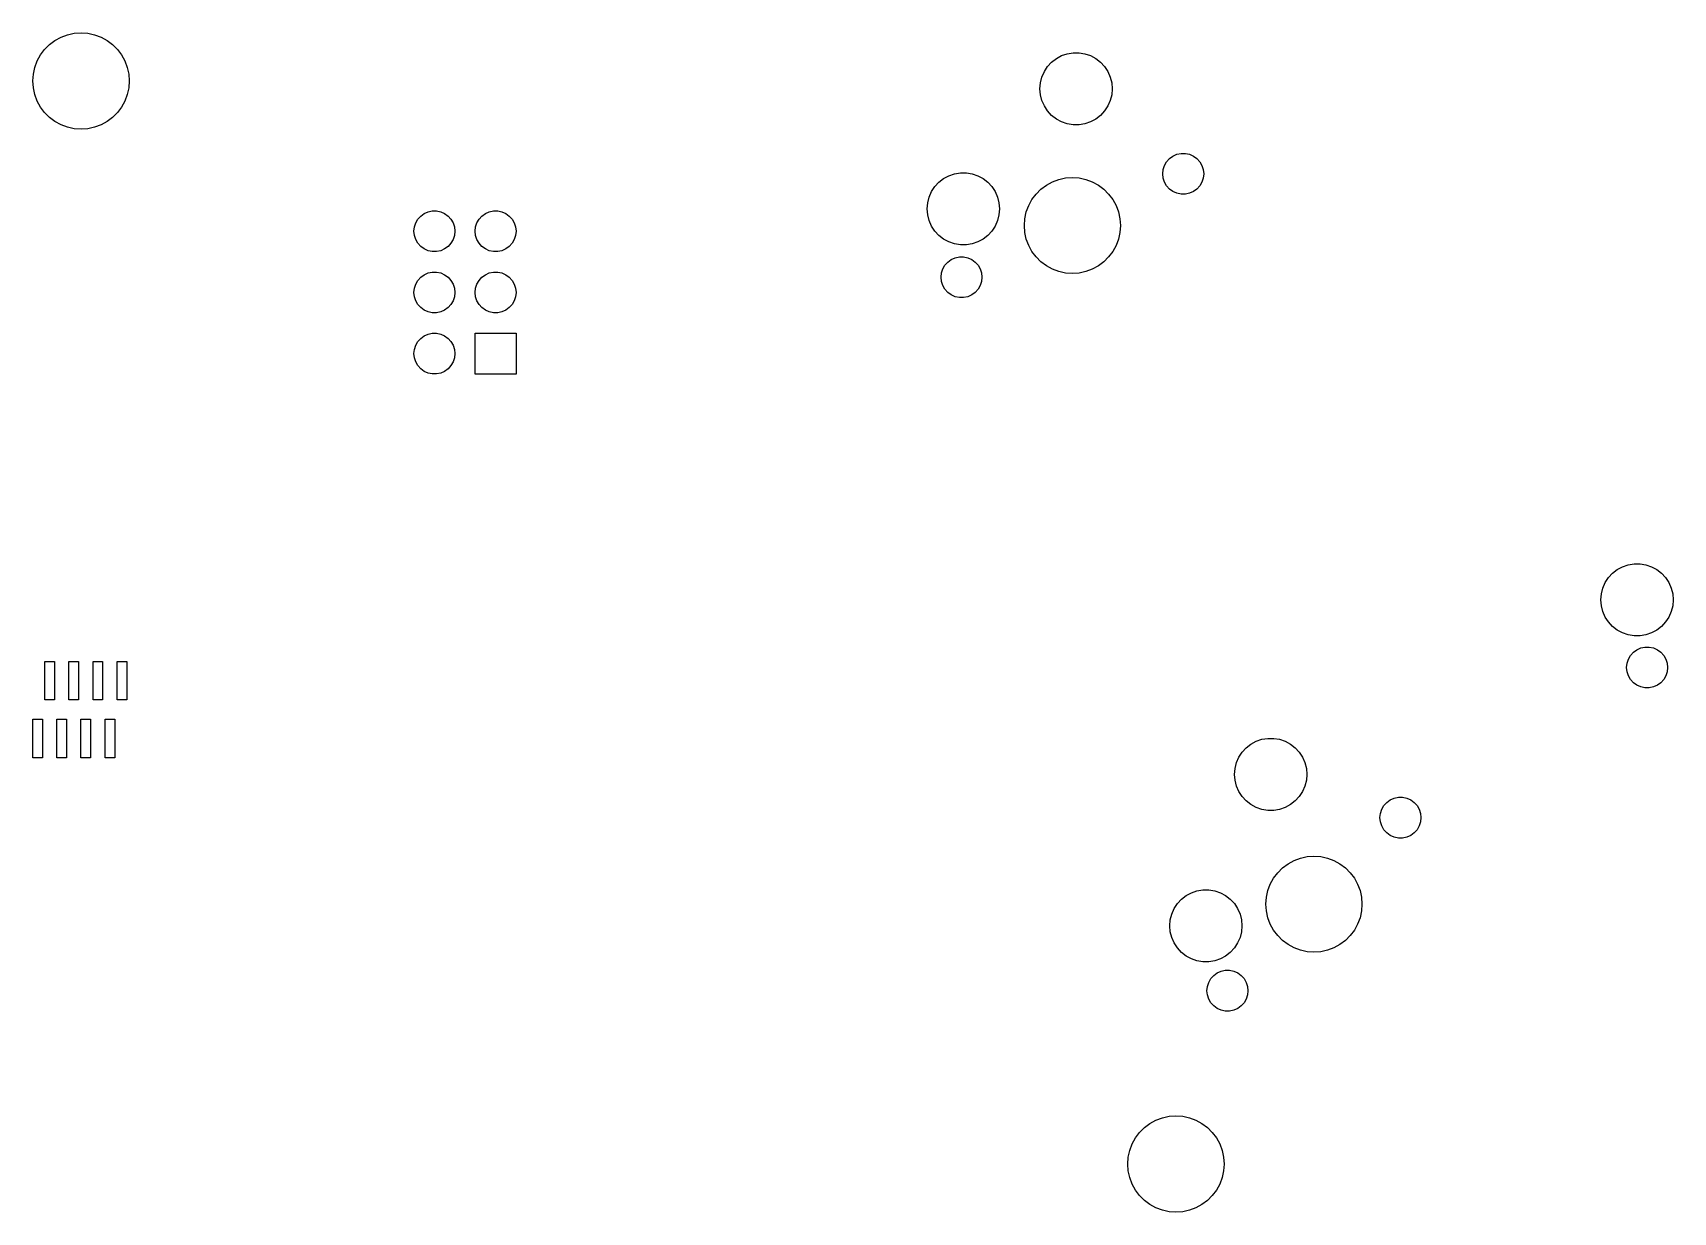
# Model space of a CAD drawing. Extents: x 22 to 262, y -159 to -46.
# Drawn here: x 140.2 to 208.4, y -159.2 to -110.3 of the extents above; entities that cross this region are included whole.
import ezdxf

# ---------------------------------------------------------------- set-up
doc = ezdxf.new("R2010")
doc.units = 0
doc.layers.add('BLACK', color=7, linetype='CONTINUOUS')

msp = doc.modelspace()

# ---------------------------------------------------------------- linework, layer by layer
at = {"layer": 'BLACK', "linetype": 'CONTINUOUS'}
for p, q in [((141.409, -110.449), (141.677, -110.349)), ((141.677, -110.349), (141.955, -110.288)), ((141.955, -110.288), (142.24, -110.268)), ((142.24, -110.268), (142.525, -110.288)), ((142.525, -110.288), (142.803, -110.349)), ((142.803, -110.349), (143.071, -110.449)), ((140.557, -111.187), (140.729, -110.958)), ((140.729, -110.958), (140.93, -110.757)), ((140.93, -110.757), (141.159, -110.585)), ((141.159, -110.585), (141.409, -110.449)), ((143.071, -110.449), (143.321, -110.585)), ((143.321, -110.585), (143.55, -110.757)), ((143.55, -110.757), (143.751, -110.958)), ((143.751, -110.958), (143.923, -111.187)), ((140.26, -111.983), (140.321, -111.705)), ((140.321, -111.705), (140.421, -111.437)), ((140.421, -111.437), (140.557, -111.187)), ((143.923, -111.187), (144.059, -111.437)), ((144.059, -111.437), (144.159, -111.705)), ((144.159, -111.705), (144.22, -111.983)), ((182.242, -111.876), (182.377, -111.669)), ((182.377, -111.669), (182.545, -111.486)), ((182.545, -111.486), (182.74, -111.334)), ((182.74, -111.334), (182.958, -111.216)), ((182.958, -111.216), (183.193, -111.136)), ((183.193, -111.136), (183.437, -111.095)), ((183.437, -111.095), (183.685, -111.095)), ((183.685, -111.095), (183.929, -111.136)), ((183.929, -111.136), (184.163, -111.216)), ((184.163, -111.216), (184.381, -111.334)), ((184.381, -111.334), (184.577, -111.486)), ((184.577, -111.486), (184.745, -111.669)), ((184.745, -111.669), (184.88, -111.876)), ((140.24, -112.268), (140.26, -111.983)), ((140.26, -112.553), (140.24, -112.268)), ((144.22, -111.983), (144.24, -112.268)), ((144.24, -112.268), (144.22, -112.553)), ((182.061, -112.59), (182.081, -112.343)), ((182.081, -112.343), (182.142, -112.103)), ((182.142, -112.103), (182.242, -111.876)), ((184.88, -111.876), (184.98, -112.103)), ((184.98, -112.103), (185.04, -112.343)), ((185.04, -112.343), (185.061, -112.59)), ((140.321, -112.831), (140.26, -112.553)), ((140.421, -113.099), (140.321, -112.831)), ((144.159, -112.831), (144.059, -113.099)), ((144.22, -112.553), (144.159, -112.831)), ((182.081, -112.837), (182.061, -112.59)), ((182.142, -113.077), (182.081, -112.837)), ((185.04, -112.837), (184.98, -113.077)), ((185.061, -112.59), (185.04, -112.837)), ((140.557, -113.349), (140.421, -113.099)), ((140.729, -113.578), (140.557, -113.349)), ((140.93, -113.779), (140.729, -113.578)), ((143.751, -113.578), (143.55, -113.779)), ((143.923, -113.349), (143.751, -113.578)), ((144.059, -113.099), (143.923, -113.349)), ((182.242, -113.304), (182.142, -113.077)), ((182.377, -113.511), (182.242, -113.304)), ((182.545, -113.694), (182.377, -113.511)), ((182.74, -113.846), (182.545, -113.694)), ((184.577, -113.694), (184.381, -113.846)), ((184.745, -113.511), (184.577, -113.694)), ((184.88, -113.304), (184.745, -113.511)), ((184.98, -113.077), (184.88, -113.304)), ((141.159, -113.951), (140.93, -113.779)), ((141.409, -114.087), (141.159, -113.951)), ((141.677, -114.187), (141.409, -114.087)), ((141.955, -114.248), (141.677, -114.187)), ((142.24, -114.268), (141.955, -114.248)), ((142.525, -114.248), (142.24, -114.268)), ((142.803, -114.187), (142.525, -114.248)), ((143.071, -114.087), (142.803, -114.187)), ((143.321, -113.951), (143.071, -114.087)), ((143.55, -113.779), (143.321, -113.951)), ((182.958, -113.964), (182.74, -113.846)), ((183.193, -114.044), (182.958, -113.964)), ((183.437, -114.085), (183.193, -114.044)), ((183.685, -114.085), (183.437, -114.085)), ((183.929, -114.044), (183.685, -114.085)), ((184.163, -113.964), (183.929, -114.044)), ((184.381, -113.846), (184.163, -113.964)), ((187.178, -115.944), (187.232, -115.775)), ((187.232, -115.775), (187.321, -115.62)), ((187.321, -115.62), (187.44, -115.488)), ((187.44, -115.488), (187.584, -115.384)), ((187.584, -115.384), (187.747, -115.311)), ((187.747, -115.311), (187.921, -115.274)), ((187.921, -115.274), (188.099, -115.274)), ((188.099, -115.274), (188.273, -115.311)), ((188.273, -115.311), (188.435, -115.384)), ((188.435, -115.384), (188.579, -115.488)), ((188.579, -115.488), (188.698, -115.62)), ((188.698, -115.62), (188.787, -115.775)), ((188.787, -115.775), (188.842, -115.944)), ((177.696, -116.654), (177.863, -116.472)), ((177.863, -116.472), (178.059, -116.32)), ((178.059, -116.32), (178.277, -116.202)), ((178.277, -116.202), (178.511, -116.122)), ((178.511, -116.122), (178.755, -116.081)), ((178.755, -116.081), (179.003, -116.081)), ((179.003, -116.081), (179.248, -116.122)), ((179.248, -116.122), (179.482, -116.202)), ((179.482, -116.202), (179.7, -116.32)), ((179.7, -116.32), (179.895, -116.472)), ((179.895, -116.472), (180.063, -116.654)), ((182.328, -116.59), (182.577, -116.454)), ((182.577, -116.454), (182.844, -116.354)), ((182.844, -116.354), (183.122, -116.294)), ((183.122, -116.294), (183.406, -116.274)), ((183.406, -116.274), (183.69, -116.294)), ((183.69, -116.294), (183.968, -116.354)), ((183.968, -116.354), (184.234, -116.454)), ((184.234, -116.454), (184.484, -116.59)), ((187.159, -116.121), (187.178, -115.944)), ((187.178, -116.298), (187.159, -116.121)), ((187.232, -116.467), (187.178, -116.298)), ((187.321, -116.621), (187.232, -116.467)), ((188.787, -116.467), (188.698, -116.621)), ((188.842, -116.298), (188.787, -116.467)), ((188.842, -115.944), (188.861, -116.121)), ((188.861, -116.121), (188.842, -116.298)), ((177.4, -117.329), (177.461, -117.089)), ((177.461, -117.089), (177.56, -116.862)), ((177.56, -116.862), (177.696, -116.654)), ((180.063, -116.654), (180.199, -116.862)), ((180.199, -116.862), (180.298, -117.089)), ((180.298, -117.089), (180.359, -117.329)), ((181.728, -117.19), (181.899, -116.962)), ((181.899, -116.962), (182.1, -116.761)), ((182.1, -116.761), (182.328, -116.59)), ((184.484, -116.59), (184.712, -116.761)), ((184.712, -116.761), (184.913, -116.962)), ((184.913, -116.962), (185.083, -117.19)), ((187.44, -116.753), (187.321, -116.621)), ((187.584, -116.858), (187.44, -116.753)), ((187.747, -116.93), (187.584, -116.858)), ((187.921, -116.967), (187.747, -116.93)), ((188.099, -116.967), (187.921, -116.967)), ((188.273, -116.93), (188.099, -116.967)), ((188.435, -116.858), (188.273, -116.93)), ((188.579, -116.753), (188.435, -116.858)), ((188.698, -116.621), (188.579, -116.753)), ((156.346, -117.873), (156.49, -117.769)), ((156.49, -117.769), (156.652, -117.697)), ((156.652, -117.697), (156.826, -117.66)), ((156.826, -117.66), (157.004, -117.66)), ((157.004, -117.66), (157.178, -117.697)), ((157.178, -117.697), (157.34, -117.769)), ((157.34, -117.769), (157.484, -117.873)), ((158.886, -117.873), (159.03, -117.769)), ((159.03, -117.769), (159.192, -117.697)), ((159.192, -117.697), (159.366, -117.66)), ((159.366, -117.66), (159.544, -117.66)), ((159.544, -117.66), (159.718, -117.697)), ((159.718, -117.697), (159.88, -117.769)), ((159.88, -117.769), (160.024, -117.873)), ((177.379, -117.576), (177.4, -117.329)), ((177.4, -117.823), (177.379, -117.576)), ((177.461, -118.063), (177.4, -117.823)), ((180.359, -117.823), (180.298, -118.063)), ((180.359, -117.329), (180.379, -117.576)), ((180.379, -117.576), (180.359, -117.823)), ((181.432, -117.984), (181.493, -117.706)), ((181.493, -117.706), (181.592, -117.439)), ((181.592, -117.439), (181.728, -117.19)), ((185.083, -117.19), (185.22, -117.439)), ((185.22, -117.439), (185.319, -117.706)), ((185.319, -117.706), (185.379, -117.984)), ((156.065, -118.505), (156.084, -118.328)), ((156.084, -118.682), (156.065, -118.505)), ((156.084, -118.328), (156.138, -118.159)), ((156.138, -118.159), (156.227, -118.005)), ((156.227, -118.005), (156.346, -117.873)), ((157.484, -117.873), (157.603, -118.005)), ((157.603, -118.005), (157.692, -118.159)), ((157.692, -118.159), (157.746, -118.328)), ((157.746, -118.328), (157.765, -118.505)), ((157.765, -118.505), (157.746, -118.682)), ((158.605, -118.505), (158.624, -118.328)), ((158.624, -118.682), (158.605, -118.505)), ((158.624, -118.328), (158.678, -118.159)), ((158.678, -118.159), (158.767, -118.005)), ((158.767, -118.005), (158.886, -117.873)), ((160.024, -117.873), (160.143, -118.005)), ((160.143, -118.005), (160.232, -118.159)), ((160.232, -118.159), (160.286, -118.328)), ((160.286, -118.328), (160.305, -118.505)), ((160.305, -118.505), (160.286, -118.682)), ((177.56, -118.29), (177.461, -118.063)), ((177.696, -118.497), (177.56, -118.29)), ((177.863, -118.679), (177.696, -118.497)), ((180.063, -118.497), (179.895, -118.679)), ((180.199, -118.29), (180.063, -118.497)), ((180.298, -118.063), (180.199, -118.29)), ((181.412, -118.268), (181.432, -117.984)), ((181.432, -118.551), (181.412, -118.268)), ((185.379, -117.984), (185.4, -118.268)), ((185.4, -118.268), (185.379, -118.551)), ((156.138, -118.851), (156.084, -118.682)), ((156.227, -119.005), (156.138, -118.851)), ((156.346, -119.137), (156.227, -119.005)), ((156.49, -119.241), (156.346, -119.137)), ((157.484, -119.137), (157.34, -119.241)), ((157.603, -119.005), (157.484, -119.137)), ((157.692, -118.851), (157.603, -119.005)), ((157.746, -118.682), (157.692, -118.851)), ((158.678, -118.851), (158.624, -118.682)), ((158.767, -119.005), (158.678, -118.851)), ((158.886, -119.137), (158.767, -119.005)), ((159.03, -119.241), (158.886, -119.137)), ((160.024, -119.137), (159.88, -119.241)), ((160.143, -119.005), (160.024, -119.137)), ((160.232, -118.851), (160.143, -119.005)), ((160.286, -118.682), (160.232, -118.851)), ((178.059, -118.831), (177.863, -118.679)), ((178.277, -118.949), (178.059, -118.831)), ((178.511, -119.03), (178.277, -118.949)), ((178.755, -119.071), (178.511, -119.03)), ((179.003, -119.071), (178.755, -119.071)), ((179.248, -119.03), (179.003, -119.071)), ((179.482, -118.949), (179.248, -119.03)), ((179.7, -118.831), (179.482, -118.949)), ((179.895, -118.679), (179.7, -118.831)), ((181.493, -118.829), (181.432, -118.551)), ((181.592, -119.096), (181.493, -118.829)), ((181.728, -119.346), (181.592, -119.096)), ((185.22, -119.096), (185.083, -119.346)), ((185.319, -118.829), (185.22, -119.096)), ((185.379, -118.551), (185.319, -118.829)), ((156.652, -119.313), (156.49, -119.241)), ((156.826, -119.35), (156.652, -119.313)), ((157.004, -119.35), (156.826, -119.35)), ((157.178, -119.313), (157.004, -119.35)), ((157.34, -119.241), (157.178, -119.313)), ((159.192, -119.313), (159.03, -119.241)), ((159.366, -119.35), (159.192, -119.313)), ((159.544, -119.35), (159.366, -119.35)), ((159.718, -119.313), (159.544, -119.35)), ((159.88, -119.241), (159.718, -119.313)), ((178.113, -119.914), (178.232, -119.782)), ((178.232, -119.782), (178.376, -119.678)), ((178.376, -119.678), (178.539, -119.605)), ((178.539, -119.605), (178.713, -119.568)), ((178.713, -119.568), (178.891, -119.568)), ((178.891, -119.568), (179.065, -119.605)), ((179.065, -119.605), (179.227, -119.678)), ((179.227, -119.678), (179.371, -119.782)), ((179.371, -119.782), (179.49, -119.914)), ((181.899, -119.573), (181.728, -119.346)), ((182.1, -119.774), (181.899, -119.573)), ((182.328, -119.945), (182.1, -119.774)), ((184.712, -119.774), (184.484, -119.945)), ((184.913, -119.573), (184.712, -119.774)), ((185.083, -119.346), (184.913, -119.573)), ((156.138, -120.699), (156.227, -120.545)), ((156.227, -120.545), (156.346, -120.413)), ((156.346, -120.413), (156.49, -120.309)), ((156.49, -120.309), (156.652, -120.237)), ((156.652, -120.237), (156.826, -120.2)), ((156.826, -120.2), (157.004, -120.2)), ((157.004, -120.2), (157.178, -120.237)), ((157.178, -120.237), (157.34, -120.309)), ((157.34, -120.309), (157.484, -120.413)), ((157.484, -120.413), (157.603, -120.545)), ((157.603, -120.545), (157.692, -120.699)), ((158.678, -120.699), (158.767, -120.545)), ((158.767, -120.545), (158.886, -120.413)), ((158.886, -120.413), (159.03, -120.309)), ((159.03, -120.309), (159.192, -120.237)), ((159.192, -120.237), (159.366, -120.2)), ((159.366, -120.2), (159.544, -120.2)), ((159.544, -120.2), (159.718, -120.237)), ((159.718, -120.237), (159.88, -120.309)), ((159.88, -120.309), (160.024, -120.413)), ((160.024, -120.413), (160.143, -120.545)), ((160.143, -120.545), (160.232, -120.699)), ((177.951, -120.414), (177.969, -120.238)), ((177.969, -120.591), (177.951, -120.414)), ((177.969, -120.238), (178.024, -120.068)), ((178.024, -120.068), (178.113, -119.914)), ((179.49, -119.914), (179.579, -120.068)), ((179.579, -120.068), (179.634, -120.238)), ((179.634, -120.238), (179.653, -120.414)), ((179.653, -120.414), (179.634, -120.591)), ((182.577, -120.081), (182.328, -119.945)), ((182.844, -120.181), (182.577, -120.081)), ((183.122, -120.241), (182.844, -120.181)), ((183.406, -120.261), (183.122, -120.241)), ((183.69, -120.241), (183.406, -120.261)), ((183.968, -120.181), (183.69, -120.241)), ((184.234, -120.081), (183.968, -120.181)), ((184.484, -119.945), (184.234, -120.081)), ((156.065, -121.045), (156.084, -120.868)), ((156.084, -121.222), (156.065, -121.045)), ((156.084, -120.868), (156.138, -120.699)), ((156.138, -121.391), (156.084, -121.222)), ((157.692, -120.699), (157.746, -120.868)), ((157.746, -121.222), (157.692, -121.391)), ((157.746, -120.868), (157.765, -121.045)), ((157.765, -121.045), (157.746, -121.222)), ((158.605, -121.045), (158.624, -120.868)), ((158.624, -121.222), (158.605, -121.045)), ((158.624, -120.868), (158.678, -120.699)), ((158.678, -121.391), (158.624, -121.222)), ((160.232, -120.699), (160.286, -120.868)), ((160.286, -121.222), (160.232, -121.391)), ((160.286, -120.868), (160.305, -121.045)), ((160.305, -121.045), (160.286, -121.222)), ((178.024, -120.761), (177.969, -120.591)), ((178.113, -120.915), (178.024, -120.761)), ((178.232, -121.047), (178.113, -120.915)), ((178.376, -121.151), (178.232, -121.047)), ((178.539, -121.224), (178.376, -121.151)), ((178.713, -121.261), (178.539, -121.224)), ((179.065, -121.224), (178.891, -121.261)), ((179.227, -121.151), (179.065, -121.224)), ((179.371, -121.047), (179.227, -121.151)), ((179.49, -120.915), (179.371, -121.047)), ((179.579, -120.761), (179.49, -120.915)), ((179.634, -120.591), (179.579, -120.761)), ((156.227, -121.545), (156.138, -121.391)), ((156.346, -121.677), (156.227, -121.545)), ((156.49, -121.781), (156.346, -121.677)), ((156.652, -121.853), (156.49, -121.781)), ((156.826, -121.89), (156.652, -121.853)), ((157.004, -121.89), (156.826, -121.89)), ((157.178, -121.853), (157.004, -121.89)), ((157.34, -121.781), (157.178, -121.853)), ((157.484, -121.677), (157.34, -121.781)), ((157.603, -121.545), (157.484, -121.677)), ((157.692, -121.391), (157.603, -121.545)), ((158.767, -121.545), (158.678, -121.391)), ((158.886, -121.677), (158.767, -121.545)), ((159.03, -121.781), (158.886, -121.677)), ((159.192, -121.853), (159.03, -121.781)), ((159.366, -121.89), (159.192, -121.853)), ((159.544, -121.89), (159.366, -121.89)), ((159.718, -121.853), (159.544, -121.89)), ((159.88, -121.781), (159.718, -121.853)), ((160.024, -121.677), (159.88, -121.781)), ((160.143, -121.545), (160.024, -121.677)), ((160.232, -121.391), (160.143, -121.545)), ((178.891, -121.261), (178.713, -121.261)), ((156.084, -123.408), (156.138, -123.239)), ((156.138, -123.239), (156.227, -123.085)), ((156.227, -123.085), (156.346, -122.953)), ((156.346, -122.953), (156.49, -122.849)), ((156.49, -122.849), (156.652, -122.777)), ((156.652, -122.777), (156.826, -122.74)), ((156.826, -122.74), (157.004, -122.74)), ((157.004, -122.74), (157.178, -122.777)), ((157.178, -122.777), (157.34, -122.849)), ((157.34, -122.849), (157.484, -122.953)), ((157.484, -122.953), (157.603, -123.085)), ((157.603, -123.085), (157.692, -123.239)), ((157.692, -123.239), (157.746, -123.408)), ((158.605, -124.435), (158.605, -122.735)), ((158.605, -122.735), (160.305, -122.735)), ((160.305, -122.735), (160.305, -124.435)), ((156.065, -123.585), (156.084, -123.408)), ((156.084, -123.762), (156.065, -123.585)), ((156.138, -123.931), (156.084, -123.762)), ((156.227, -124.085), (156.138, -123.931)), ((157.692, -123.931), (157.603, -124.085)), ((157.746, -123.762), (157.692, -123.931)), ((157.746, -123.408), (157.765, -123.585)), ((157.765, -123.585), (157.746, -123.762)), ((156.346, -124.217), (156.227, -124.085)), ((156.49, -124.321), (156.346, -124.217)), ((156.652, -124.393), (156.49, -124.321)), ((156.826, -124.43), (156.652, -124.393)), ((157.004, -124.43), (156.826, -124.43)), ((157.178, -124.393), (157.004, -124.43)), ((157.34, -124.321), (157.178, -124.393)), ((157.484, -124.217), (157.34, -124.321)), ((157.603, -124.085), (157.484, -124.217)), ((160.305, -124.435), (158.605, -124.435)), ((205.671, -132.883), (205.839, -132.701)), ((205.839, -132.701), (206.034, -132.549)), ((206.034, -132.549), (206.252, -132.431)), ((206.252, -132.431), (206.487, -132.351)), ((206.487, -132.351), (206.731, -132.31)), ((206.731, -132.31), (206.979, -132.31)), ((206.979, -132.31), (207.223, -132.351)), ((207.223, -132.351), (207.457, -132.431)), ((207.457, -132.431), (207.675, -132.549)), ((207.675, -132.549), (207.871, -132.701)), ((207.871, -132.701), (208.039, -132.883)), ((205.375, -133.558), (205.436, -133.318)), ((205.436, -133.318), (205.536, -133.091)), ((205.536, -133.091), (205.671, -132.883)), ((208.039, -132.883), (208.174, -133.091)), ((208.174, -133.091), (208.274, -133.318)), ((208.274, -133.318), (208.334, -133.558)), ((205.355, -133.805), (205.375, -133.558)), ((205.375, -134.052), (205.355, -133.805)), ((205.436, -134.292), (205.375, -134.052)), ((208.334, -134.052), (208.274, -134.292)), ((208.334, -133.558), (208.355, -133.805)), ((208.355, -133.805), (208.334, -134.052)), ((205.536, -134.519), (205.436, -134.292)), ((205.671, -134.726), (205.536, -134.519)), ((205.839, -134.908), (205.671, -134.726)), ((208.039, -134.726), (207.871, -134.908)), ((208.174, -134.519), (208.039, -134.726)), ((208.274, -134.292), (208.174, -134.519)), ((206.034, -135.06), (205.839, -134.908)), ((206.252, -135.178), (206.034, -135.06)), ((206.487, -135.259), (206.252, -135.178)), ((206.731, -135.3), (206.487, -135.259)), ((206.979, -135.3), (206.731, -135.3)), ((207.223, -135.259), (206.979, -135.3)), ((207.457, -135.178), (207.223, -135.259)), ((207.675, -135.06), (207.457, -135.178)), ((207.871, -134.908), (207.675, -135.06)), ((206.494, -136.268), (206.583, -136.114)), ((206.583, -136.114), (206.702, -135.981)), ((206.702, -135.981), (206.846, -135.877)), ((206.846, -135.877), (207.008, -135.804)), ((207.008, -135.804), (207.182, -135.767)), ((207.182, -135.767), (207.36, -135.767)), ((207.36, -135.767), (207.534, -135.804)), ((207.534, -135.804), (207.697, -135.877)), ((207.697, -135.877), (207.841, -135.981)), ((207.841, -135.981), (207.96, -136.114)), ((207.96, -136.114), (208.049, -136.268)), ((140.738, -137.96), (140.738, -136.36)), ((140.738, -136.36), (141.138, -136.36)), ((141.138, -136.36), (141.138, -137.96)), ((141.738, -137.96), (141.738, -136.36)), ((141.738, -136.36), (142.138, -136.36)), ((142.138, -136.36), (142.138, -137.96)), ((142.738, -137.96), (142.738, -136.36)), ((142.738, -136.36), (143.138, -136.36)), ((143.138, -136.36), (143.138, -137.96)), ((143.738, -137.96), (143.738, -136.36)), ((143.738, -136.36), (144.138, -136.36)), ((144.138, -136.36), (144.138, -137.96)), ((206.42, -136.614), (206.439, -136.437)), ((206.439, -136.791), (206.42, -136.614)), ((206.439, -136.437), (206.494, -136.268)), ((206.494, -136.96), (206.439, -136.791)), ((208.049, -136.268), (208.104, -136.437)), ((208.104, -136.791), (208.049, -136.96)), ((208.104, -136.437), (208.122, -136.614)), ((208.122, -136.614), (208.104, -136.791)), ((206.583, -137.114), (206.494, -136.96)), ((206.702, -137.246), (206.583, -137.114)), ((206.846, -137.351), (206.702, -137.246)), ((207.008, -137.423), (206.846, -137.351)), ((207.182, -137.46), (207.008, -137.423)), ((207.36, -137.46), (207.182, -137.46)), ((207.534, -137.423), (207.36, -137.46)), ((207.697, -137.351), (207.534, -137.423)), ((207.841, -137.246), (207.697, -137.351)), ((207.96, -137.114), (207.841, -137.246)), ((208.049, -136.96), (207.96, -137.114)), ((141.138, -137.96), (140.738, -137.96)), ((142.138, -137.96), (141.738, -137.96)), ((143.138, -137.96), (142.738, -137.96)), ((144.138, -137.96), (143.738, -137.96)), ((140.238, -140.36), (140.238, -138.76)), ((140.238, -138.76), (140.638, -138.76)), ((140.638, -138.76), (140.638, -140.36)), ((141.238, -140.36), (141.238, -138.76)), ((141.238, -138.76), (141.638, -138.76)), ((141.638, -138.76), (141.638, -140.36)), ((142.238, -140.36), (142.238, -138.76)), ((142.238, -138.76), (142.638, -138.76)), ((142.638, -138.76), (142.638, -140.36)), ((143.238, -140.36), (143.238, -138.76)), ((143.238, -138.76), (143.638, -138.76)), ((143.638, -138.76), (143.638, -140.36)), ((191.04, -139.677), (191.274, -139.597)), ((191.274, -139.597), (191.519, -139.556)), ((191.519, -139.556), (191.766, -139.556)), ((191.766, -139.556), (192.011, -139.597)), ((192.011, -139.597), (192.245, -139.677)), ((190.323, -140.337), (190.459, -140.129)), ((190.459, -140.129), (190.627, -139.947)), ((190.627, -139.947), (190.822, -139.795)), ((190.822, -139.795), (191.04, -139.677)), ((192.245, -139.677), (192.463, -139.795)), ((192.463, -139.795), (192.658, -139.947)), ((192.658, -139.947), (192.826, -140.129)), ((192.826, -140.129), (192.962, -140.337)), ((140.638, -140.36), (140.238, -140.36)), ((141.638, -140.36), (141.238, -140.36)), ((142.638, -140.36), (142.238, -140.36)), ((143.638, -140.36), (143.238, -140.36)), ((190.142, -141.051), (190.163, -140.804)), ((190.163, -140.804), (190.224, -140.564)), ((190.224, -140.564), (190.323, -140.337)), ((192.962, -140.337), (193.061, -140.564)), ((193.061, -140.564), (193.122, -140.804)), ((193.122, -140.804), (193.142, -141.051)), ((190.163, -141.298), (190.142, -141.051)), ((190.224, -141.538), (190.163, -141.298)), ((190.323, -141.765), (190.224, -141.538)), ((193.061, -141.538), (192.962, -141.765)), ((193.122, -141.298), (193.061, -141.538)), ((193.142, -141.051), (193.122, -141.298)), ((190.459, -141.972), (190.323, -141.765)), ((190.627, -142.154), (190.459, -141.972)), ((190.822, -142.307), (190.627, -142.154)), ((191.04, -142.424), (190.822, -142.307)), ((192.463, -142.307), (192.245, -142.424)), ((192.658, -142.154), (192.463, -142.307)), ((192.826, -141.972), (192.658, -142.154)), ((192.962, -141.765), (192.826, -141.972)), ((196.253, -142.501), (196.342, -142.347)), ((196.342, -142.347), (196.461, -142.215)), ((196.461, -142.215), (196.605, -142.11)), ((196.605, -142.11), (196.768, -142.038)), ((196.768, -142.038), (196.942, -142.001)), ((196.942, -142.001), (197.12, -142.001)), ((197.12, -142.001), (197.294, -142.038)), ((197.294, -142.038), (197.456, -142.11)), ((197.456, -142.11), (197.6, -142.215)), ((197.6, -142.215), (197.719, -142.347)), ((197.719, -142.347), (197.808, -142.501)), ((191.274, -142.505), (191.04, -142.424)), ((191.519, -142.546), (191.274, -142.505)), ((191.766, -142.546), (191.519, -142.546)), ((192.011, -142.505), (191.766, -142.546)), ((192.245, -142.424), (192.011, -142.505)), ((196.18, -142.847), (196.198, -142.67)), ((196.198, -143.024), (196.18, -142.847)), ((196.198, -142.67), (196.253, -142.501)), ((196.253, -143.193), (196.198, -143.024)), ((197.808, -142.501), (197.863, -142.67)), ((197.863, -143.024), (197.808, -143.193)), ((197.863, -142.67), (197.882, -142.847)), ((197.882, -142.847), (197.863, -143.024)), ((196.342, -143.347), (196.253, -143.193)), ((196.461, -143.479), (196.342, -143.347)), ((196.605, -143.584), (196.461, -143.479)), ((196.768, -143.656), (196.605, -143.584)), ((196.942, -143.693), (196.768, -143.656)), ((197.12, -143.693), (196.942, -143.693)), ((197.294, -143.656), (197.12, -143.693)), ((197.456, -143.584), (197.294, -143.656)), ((197.6, -143.479), (197.456, -143.584)), ((197.719, -143.347), (197.6, -143.479)), ((197.808, -143.193), (197.719, -143.347)), ((191.932, -145.133), (192.133, -144.932)), ((192.133, -144.932), (192.361, -144.762)), ((192.361, -144.762), (192.61, -144.625)), ((192.61, -144.625), (192.877, -144.526)), ((192.877, -144.526), (193.155, -144.465)), ((193.155, -144.465), (193.439, -144.445)), ((193.439, -144.445), (193.722, -144.465)), ((193.722, -144.465), (194, -144.526)), ((194, -144.526), (194.267, -144.625)), ((194.267, -144.625), (194.516, -144.762)), ((194.516, -144.762), (194.744, -144.932)), ((194.744, -144.932), (194.945, -145.133)), ((191.525, -145.877), (191.625, -145.611)), ((191.625, -145.611), (191.761, -145.361)), ((191.761, -145.361), (191.932, -145.133)), ((194.945, -145.133), (195.116, -145.361)), ((195.116, -145.361), (195.252, -145.611)), ((195.252, -145.611), (195.352, -145.877)), ((187.629, -146.623), (187.765, -146.416)), ((187.765, -146.416), (187.932, -146.233)), ((187.932, -146.233), (188.128, -146.081)), ((188.128, -146.081), (188.346, -145.963)), ((188.346, -145.963), (188.58, -145.883)), ((188.58, -145.883), (188.825, -145.842)), ((188.825, -145.842), (189.072, -145.842)), ((189.072, -145.842), (189.317, -145.883)), ((189.317, -145.883), (189.551, -145.963)), ((189.551, -145.963), (189.769, -146.081)), ((189.769, -146.081), (189.964, -146.233)), ((189.964, -146.233), (190.132, -146.416)), ((190.132, -146.416), (190.268, -146.623)), ((191.445, -146.439), (191.465, -146.155)), ((191.465, -146.723), (191.445, -146.439)), ((191.465, -146.155), (191.525, -145.877)), ((195.352, -145.877), (195.412, -146.155)), ((195.412, -146.155), (195.432, -146.439)), ((195.432, -146.439), (195.412, -146.723)), ((187.448, -147.337), (187.469, -147.09)), ((187.469, -147.09), (187.53, -146.85)), ((187.53, -146.85), (187.629, -146.623)), ((190.268, -146.623), (190.367, -146.85)), ((190.367, -146.85), (190.428, -147.09)), ((190.428, -147.09), (190.448, -147.337)), ((191.525, -147.001), (191.465, -146.723)), ((191.625, -147.267), (191.525, -147.001)), ((195.352, -147.001), (195.252, -147.267)), ((195.412, -146.723), (195.352, -147.001)), ((187.469, -147.584), (187.448, -147.337)), ((187.53, -147.824), (187.469, -147.584)), ((190.428, -147.584), (190.367, -147.824)), ((190.448, -147.337), (190.428, -147.584)), ((191.761, -147.517), (191.625, -147.267)), ((191.932, -147.745), (191.761, -147.517)), ((192.133, -147.946), (191.932, -147.745)), ((194.945, -147.745), (194.744, -147.946)), ((195.116, -147.517), (194.945, -147.745)), ((195.252, -147.267), (195.116, -147.517)), ((187.629, -148.051), (187.53, -147.824)), ((187.765, -148.258), (187.629, -148.051)), ((187.932, -148.441), (187.765, -148.258)), ((188.128, -148.593), (187.932, -148.441)), ((189.964, -148.441), (189.769, -148.593)), ((190.132, -148.258), (189.964, -148.441)), ((190.268, -148.051), (190.132, -148.258)), ((190.367, -147.824), (190.268, -148.051)), ((192.361, -148.116), (192.133, -147.946)), ((192.61, -148.253), (192.361, -148.116)), ((192.877, -148.352), (192.61, -148.253)), ((193.155, -148.413), (192.877, -148.352)), ((193.439, -148.433), (193.155, -148.413)), ((193.722, -148.413), (193.439, -148.433)), ((194, -148.352), (193.722, -148.413)), ((194.267, -148.253), (194, -148.352)), ((194.516, -148.116), (194.267, -148.253)), ((194.744, -147.946), (194.516, -148.116)), ((188.346, -148.711), (188.128, -148.593)), ((188.58, -148.791), (188.346, -148.711)), ((188.825, -148.832), (188.58, -148.791)), ((189.072, -148.832), (188.825, -148.832)), ((189.317, -148.791), (189.072, -148.832)), ((189.551, -148.711), (189.317, -148.791)), ((189.769, -148.593), (189.551, -148.711)), ((188.996, -150.031), (189.014, -149.854)), ((189.014, -149.854), (189.069, -149.685)), ((189.069, -149.685), (189.158, -149.531)), ((189.158, -149.531), (189.277, -149.399)), ((189.277, -149.399), (189.421, -149.294)), ((189.421, -149.294), (189.583, -149.222)), ((189.583, -149.222), (189.757, -149.185)), ((189.757, -149.185), (189.935, -149.185)), ((189.935, -149.185), (190.109, -149.222)), ((190.109, -149.222), (190.272, -149.294)), ((190.272, -149.294), (190.416, -149.399)), ((190.416, -149.399), (190.535, -149.531)), ((190.535, -149.531), (190.624, -149.685)), ((190.624, -149.685), (190.679, -149.854)), ((190.679, -149.854), (190.697, -150.031)), ((189.014, -150.208), (188.996, -150.031)), ((189.069, -150.377), (189.014, -150.208)), ((189.158, -150.531), (189.069, -150.377)), ((189.277, -150.663), (189.158, -150.531)), ((190.535, -150.531), (190.416, -150.663)), ((190.624, -150.377), (190.535, -150.531)), ((190.679, -150.208), (190.624, -150.377)), ((190.697, -150.031), (190.679, -150.208)), ((189.421, -150.768), (189.277, -150.663)), ((189.583, -150.84), (189.421, -150.768)), ((189.757, -150.877), (189.583, -150.84)), ((189.935, -150.877), (189.757, -150.877)), ((190.109, -150.84), (189.935, -150.877)), ((190.272, -150.768), (190.109, -150.84)), ((190.416, -150.663), (190.272, -150.768)), ((187.143, -155.307), (187.421, -155.246)), ((187.421, -155.246), (187.706, -155.226)), ((187.706, -155.226), (187.991, -155.246)), ((187.991, -155.246), (188.269, -155.307)), ((186.023, -156.145), (186.195, -155.916)), ((186.195, -155.916), (186.396, -155.715)), ((186.396, -155.715), (186.625, -155.543)), ((186.625, -155.543), (186.875, -155.407)), ((186.875, -155.407), (187.143, -155.307)), ((188.269, -155.307), (188.537, -155.407)), ((188.537, -155.407), (188.787, -155.543)), ((188.787, -155.543), (189.016, -155.715)), ((189.016, -155.715), (189.217, -155.916)), ((189.217, -155.916), (189.389, -156.145)), ((185.726, -156.941), (185.787, -156.663)), ((185.787, -156.663), (185.887, -156.395)), ((185.887, -156.395), (186.023, -156.145)), ((189.389, -156.145), (189.525, -156.395)), ((189.525, -156.395), (189.625, -156.663)), ((189.625, -156.663), (189.686, -156.941)), ((185.706, -157.226), (185.726, -156.941)), ((185.726, -157.511), (185.706, -157.226)), ((189.686, -156.941), (189.706, -157.226)), ((189.706, -157.226), (189.686, -157.511)), ((185.787, -157.789), (185.726, -157.511)), ((185.887, -158.057), (185.787, -157.789)), ((189.625, -157.789), (189.525, -158.057)), ((189.686, -157.511), (189.625, -157.789)), ((186.023, -158.307), (185.887, -158.057)), ((186.195, -158.536), (186.023, -158.307)), ((186.396, -158.737), (186.195, -158.536)), ((189.217, -158.536), (189.016, -158.737)), ((189.389, -158.307), (189.217, -158.536)), ((189.525, -158.057), (189.389, -158.307)), ((186.625, -158.909), (186.396, -158.737)), ((186.875, -159.045), (186.625, -158.909)), ((187.143, -159.145), (186.875, -159.045)), ((187.421, -159.206), (187.143, -159.145)), ((187.706, -159.226), (187.421, -159.206)), ((187.991, -159.206), (187.706, -159.226)), ((188.269, -159.145), (187.991, -159.206)), ((188.537, -159.045), (188.269, -159.145)), ((188.787, -158.909), (188.537, -159.045)), ((189.016, -158.737), (188.787, -158.909))]:
    msp.add_line(p, q, dxfattribs=at)

doc.saveas('drawing.dxf')
